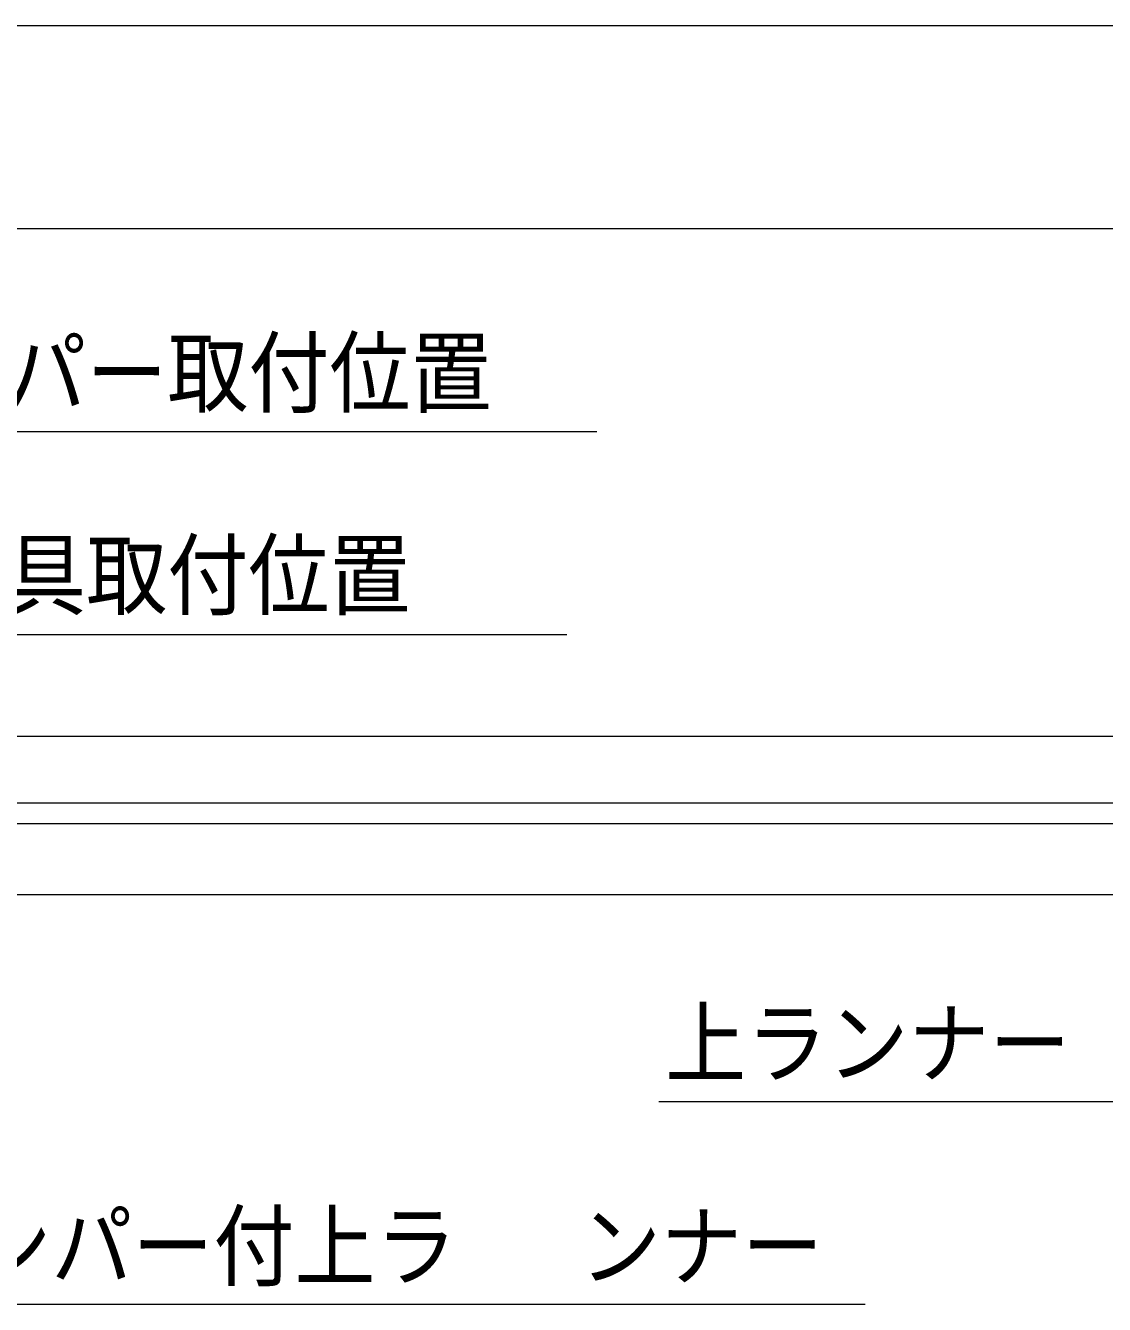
# Model space of a CAD drawing. Units: millimetres, scale not verified. Extents: x -6062 to 6062, y -3045 to 3045.
# Drawn here: x -2730 to -2198, y 70 to 700 of the extents above; entities that cross this region are included whole.
import ezdxf
from ezdxf.enums import TextEntityAlignment as Align

# ---------------------------------------------------------------- set-up
doc = ezdxf.new("R2010")
doc.units = ezdxf.units.MM
doc.header["$LTSCALE"] = 20
for name, color, linetype, lineweight in [('0-0_2寸法-3', 7, 'Continuous', 9), ('0-1_3一般', 7, 'Continuous', 9), ('0-3_2寸法-1', 7, 'Continuous', 9)]:
    doc.layers.add(name, color=color, linetype=linetype, lineweight=lineweight)
doc.styles.add('ＭＳ ゴシック', font='')
doc.styles.get('ＭＳ ゴシック').set_extended_font_data('MS Gothic')

# ---------------------------------------------------------------- blocks, each defined once
blk = doc.blocks.new('グループ-70')
at = {"layer": '0-1_3一般'}
blk.add_line((-78696.5, 7000), (20223.5, 7000), dxfattribs=at)
blk = doc.blocks.new('グループ-71')
at = {"layer": '0-1_3一般'}
for p, q in [((-76990, 7000), (18350, 7000)), ((18350, 6340), (-76990, 6340)), ((-29320, 6140), (-5320, 6140)), ((-29000, 5440), (-5640, 5440))]:
    blk.add_line(p, q, dxfattribs=at)
blk = doc.blocks.new('グループ-72')
at = {"layer": '0-1_3一般'}
for name in ['グループ-70', 'グループ-71']:
    blk.add_blockref(name, (0, 0), dxfattribs=at)

msp = doc.modelspace()

# ---------------------------------------------------------------- linework, layer by layer
at = {"layer": '0-0_2寸法-3'}
for points in [[(-3199.5, 341.8), (-3064.9, 500), (-2448.12, 500)], [(-3098.5, 341.8), (-3064.9, 400), (-2462.97, 400)], [(-2315.94, 70), (-2914.78, 70), (-3061.02, 323.3)], [(-2417.56, 170), (-2191.64, 170), (-2103.4, 322.84)]]:
    msp.add_lwpolyline(points, dxfattribs=at)
at = {"layer": '0-3_2寸法-1'}
for p, q in [((-3176.79, 700), (-882.21, 700)), ((-3075.79, 600), (-882.21, 600))]:
    msp.add_line(p, q, dxfattribs=at)

# ---------------------------------------------------------------- block references
at = {"layer": '0-1_3一般', "xscale": 0.05, "yscale": 0.05}
msp.add_blockref('グループ-72', (-1787.5, 0), dxfattribs=at)

# ---------------------------------------------------------------- texts
at = {"layer": '0-0_2寸法-3', "style": 'ＭＳ ゴシック', "width": 0.9}
for s, p in [('スライド式ストッパー取付位置', (-3059.46, 502.97)), ('スライド式受け金具取付位置', (-3059.5, 403.34)), ('上ランナー', (-2414.52, 172.77)), ('ダブルダンパー付上ラ', (-2916.88, 72.77)), ('ンナー', (-2456.57, 72.77))]:
    msp.add_text(s, height=32.55, dxfattribs=at).set_placement(p, align=Align.BOTTOM_LEFT)

doc.saveas('drawing.dxf')
